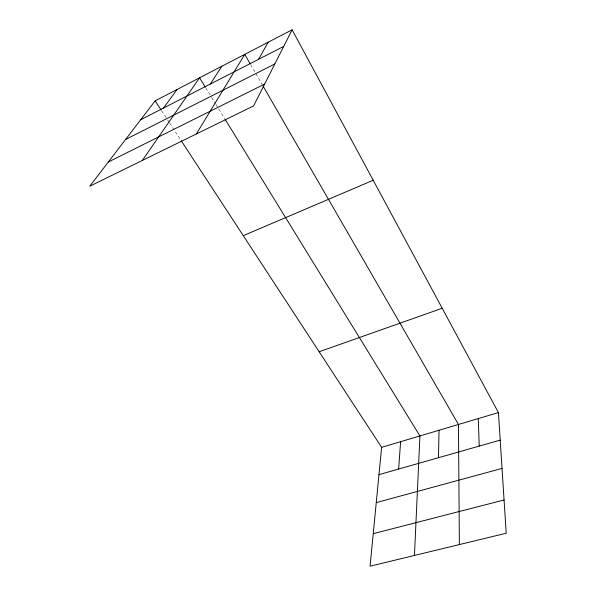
<?xml version="1.0" encoding="UTF-8"?>
<svg xmlns="http://www.w3.org/2000/svg" width="596" height="596" viewBox="0 0 596 596"><rect width="100%" height="100%" fill="white"/><g stroke="black" fill="none" stroke-linecap="round" stroke-linejoin="round"><path stroke-width="0.45" stroke-dasharray="2.98 2.23" d="M161.672 110.834L167.2 119.282M167.7 120.049L169.204 122.351M169.704 123.119L180.744 140M205.821 87.962L211.103 96.552M211.587 97.327L215.432 103.577M215.908 104.36L218.315 108.263M218.792 109.046L224.55 118.395M250.715 64.696L262.188 84.558"/><path stroke-width="0.89" d="M438.485 457.706L439.028 430.26M414.451 555.457L419.927 435.937L225.027 119.178M398.635 469.059L400.609 441.688M181.244 140.768L381.626 447.335L370.071 566.2L506.22 533.234L498.427 412.588L292.115 29.8L155.154 100.851L89.78 186.213L253.591 105.909L292.115 29.8M258.597 59.302L268.155 42.234M196.345 133.973L244.755 54.37L250.26 63.906M210.246 84.088L221.898 66.223M142.332 160.451L199.571 77.808L205.337 87.18M163.528 108.032L177.101 89.46M140.678 119.751L283.696 46.436M125.532 139.524L274.816 63.973M108.316 162.008L264.639 84.073M243.272 235.666L373.2 180.245M319.158 351.767L442.195 308.259M381.626 447.335L498.427 412.588M378.974 474.654L500.2 440.124M376.255 502.622L502.033 468.426M373.238 533.658L504.067 499.984M155.154 100.851L161.173 110.066M263.104 86.144L458.466 424.471L459.367 544.58M478.268 418.586L479.244 446.099"/></g></svg>
